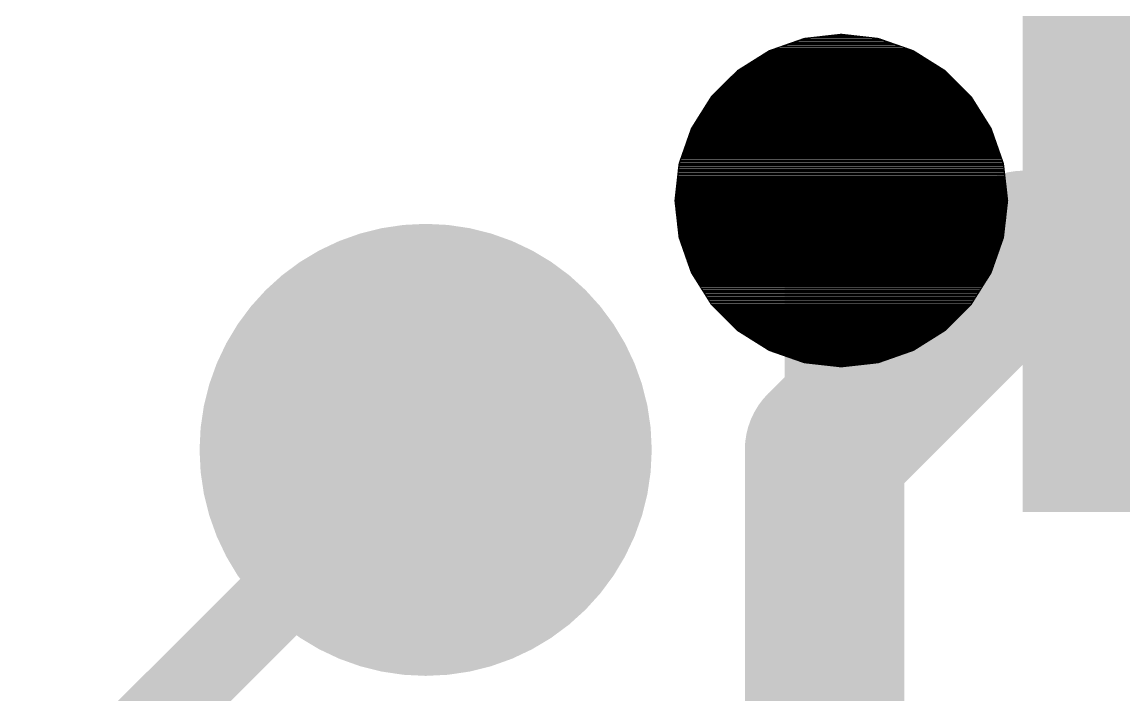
# Model space of a CAD drawing. Extents: x -41 to 66, y -18 to 51.
# Drawn here: x 19.549 to 21.654, y 28.742 to 30.027 of the extents above; entities that cross this region are included whole.
import ezdxf

# ---------------------------------------------------------------- set-up
doc = ezdxf.new("R2010")
doc.units = 0
for name, color, linetype in [('1', 12, 'CONTINUOUS'), ('16', 132, 'CONTINUOUS'), ('17', 110, 'CONTINUOUS'), ('21', 41, 'CONTINUOUS'), ('22', 40, 'CONTINUOUS')]:
    doc.layers.add(name, color=color, linetype=linetype)

# ---------------------------------------------------------------- blocks, each defined once
blk = doc.blocks.new('ROUNDP')
at = {"const_width": 0.5}
blk.add_lwpolyline([(0, -0.25, 1), (0, 0.25, 1), (0, -0.25)], format="xyb", dxfattribs=at)
blk = doc.blocks.new('RECT')
blk.add_solid([(-0.5, -0.5), (0.5, -0.5), (-0.5, 0.5), (0.5, 0.5)])

msp = doc.modelspace()

# ---------------------------------------------------------------- linework, layer by layer
at = {"layer": '1', "const_width": 0.3048}
for points in [[(21.082, 29.21), (21.463, 29.591)], [(21.463, 29.591), (22.01, 29.591)], [(21.082, 27.94), (21.082, 29.21)]]:
    msp.add_lwpolyline(points, dxfattribs=at)
at = {"layer": '1', "const_width": 0.1524}
for points in [[(21.463, 29.6672, 1), (21.463, 29.5148)], [(21.5169, 29.5371, 1), (21.4091, 29.6449)], [(21.1582, 29.21, 1), (21.0058, 29.21)], [(21.0281, 29.2639, 1), (21.1359, 29.1561)]]:
    msp.add_lwpolyline(points, format="xyb", dxfattribs=at)
at = {"layer": '16', "const_width": 0.1524}
msp.add_lwpolyline([(19.05, 27.94), (20.32, 29.21)], dxfattribs=at)
at = {"layer": '16', "const_width": 0.0762}
msp.add_lwpolyline([(20.3469, 29.1831, 1), (20.2931, 29.2369)], format="xyb", dxfattribs=at)
at = {"layer": '21', "const_width": 0.0025}
for points in [[(21.0431, 29.9958), (20.976, 29.9723)], [(21.018, 29.987), (21.2095, 29.987)], [(21.0252, 29.9895), (21.2023, 29.9895)], [(21.0325, 29.9921), (21.195, 29.9921)], [(21.0398, 29.9946), (21.1878, 29.9946)], [(21.1137, 30.0038), (21.0431, 29.9958)], [(21.0553, 29.9972), (21.1723, 29.9972)], [(21.0778, 29.9997), (21.1497, 29.9997)], [(21.1004, 30.0022), (21.1272, 30.0022)], [(21.1844, 29.9958), (21.1137, 30.0038)], [(21.2515, 29.9723), (21.1844, 29.9958)], [(20.976, 29.9723), (20.9158, 29.9345)], [(20.967, 29.9667), (21.2605, 29.9667)], [(20.9711, 29.9692), (21.2564, 29.9692)], [(20.9751, 29.9718), (21.2524, 29.9718)], [(20.9817, 29.9743), (21.2458, 29.9743)], [(20.9889, 29.9768), (21.2386, 29.9768)], [(20.9962, 29.9794), (21.2313, 29.9794)], [(21.0035, 29.9819), (21.2241, 29.9819)], [(21.0107, 29.9845), (21.2168, 29.9845)], [(21.3117, 29.9345), (21.2515, 29.9723)], [(20.9347, 29.9463), (21.2928, 29.9463)], [(20.9387, 29.9489), (21.2888, 29.9489)], [(20.9428, 29.9514), (21.2847, 29.9514)], [(20.9468, 29.954), (21.2807, 29.954)], [(20.9509, 29.9565), (21.2767, 29.9565)], [(20.9549, 29.9591), (21.2726, 29.9591)], [(20.9589, 29.9616), (21.2686, 29.9616)], [(20.963, 29.9641), (21.2645, 29.9641)], [(20.9158, 29.9345), (20.8655, 29.8842)], [(20.9073, 29.926), (21.3202, 29.926)], [(20.9099, 29.9286), (21.3176, 29.9286)], [(20.9124, 29.9311), (21.3151, 29.9311)], [(20.915, 29.9336), (21.3125, 29.9336)], [(20.9185, 29.9362), (21.309, 29.9362)], [(20.9225, 29.9387), (21.305, 29.9387)], [(20.9266, 29.9413), (21.3009, 29.9413)], [(20.9306, 29.9438), (21.2969, 29.9438)], [(21.362, 29.8842), (21.3117, 29.9345)], [(20.8845, 29.9032), (21.343, 29.9032)], [(20.887, 29.9057), (21.3405, 29.9057)], [(20.8895, 29.9082), (21.338, 29.9082)], [(20.8921, 29.9108), (21.3354, 29.9108)], [(20.8946, 29.9133), (21.3329, 29.9133)], [(20.8972, 29.9159), (21.3303, 29.9159)], [(20.8997, 29.9184), (21.3278, 29.9184)], [(20.9023, 29.9209), (21.3253, 29.9209)], [(20.9048, 29.9235), (21.3227, 29.9235)], [(20.8655, 29.8842), (20.8277, 29.824)], [(20.8647, 29.8828), (21.3629, 29.8828)], [(20.8667, 29.8854), (21.3608, 29.8854)], [(20.8692, 29.8879), (21.3583, 29.8879)], [(20.8718, 29.8905), (21.3557, 29.8905)], [(20.8743, 29.893), (21.3532, 29.893)], [(20.8768, 29.8955), (21.3507, 29.8955)], [(20.8794, 29.8981), (21.3481, 29.8981)], [(20.8819, 29.9006), (21.3456, 29.9006)], [(21.3998, 29.824), (21.362, 29.8842)], [(20.8519, 29.8625), (21.3756, 29.8625)], [(20.8535, 29.865), (21.374, 29.865)], [(20.8551, 29.8676), (21.3724, 29.8676)], [(20.8567, 29.8701), (21.3708, 29.8701)], [(20.8583, 29.8727), (21.3692, 29.8727)], [(20.8599, 29.8752), (21.3676, 29.8752)], [(20.8615, 29.8778), (21.366, 29.8778)], [(20.8631, 29.8803), (21.3644, 29.8803)], [(20.8375, 29.8396), (21.39, 29.8396)], [(20.8391, 29.8422), (21.3884, 29.8422)], [(20.8407, 29.8447), (21.3868, 29.8447)], [(20.8423, 29.8473), (21.3852, 29.8473)], [(20.8439, 29.8498), (21.3836, 29.8498)], [(20.8455, 29.8523), (21.382, 29.8523)], [(20.8471, 29.8549), (21.3804, 29.8549)], [(20.8487, 29.8574), (21.3788, 29.8574)], [(20.8503, 29.86), (21.3772, 29.86)], [(20.8277, 29.824), (20.8042, 29.7569)], [(20.8261, 29.8193), (21.4015, 29.8193)], [(20.8269, 29.8219), (21.4006, 29.8219)], [(20.8279, 29.8244), (21.3996, 29.8244)], [(20.8295, 29.8269), (21.398, 29.8269)], [(20.8311, 29.8295), (21.3964, 29.8295)], [(20.8327, 29.832), (21.3948, 29.832)], [(20.8343, 29.8346), (21.3932, 29.8346)], [(20.8359, 29.8371), (21.3916, 29.8371)], [(21.4233, 29.7569), (21.3998, 29.824)], [(20.8189, 29.799), (21.4086, 29.799)], [(20.8198, 29.8015), (21.4077, 29.8015)], [(20.8207, 29.8041), (21.4068, 29.8041)], [(20.8216, 29.8066), (21.4059, 29.8066)], [(20.8225, 29.8092), (21.405, 29.8092)], [(20.8234, 29.8117), (21.4041, 29.8117)], [(20.8243, 29.8142), (21.4032, 29.8142)], [(20.8252, 29.8168), (21.4023, 29.8168)], [(20.8118, 29.7787), (21.4157, 29.7787)], [(20.8127, 29.7812), (21.4148, 29.7812)], [(20.8136, 29.7837), (21.4139, 29.7837)], [(20.8145, 29.7863), (21.413, 29.7863)], [(20.8154, 29.7888), (21.4121, 29.7888)], [(20.8163, 29.7914), (21.4112, 29.7914)], [(20.8172, 29.7939), (21.4103, 29.7939)], [(20.818, 29.7965), (21.4095, 29.7965)], [(20.8042, 29.7569), (20.7963, 29.6863)], [(20.8041, 29.7558), (21.4234, 29.7558)], [(20.8047, 29.7583), (21.4228, 29.7583)], [(20.8056, 29.7609), (21.4219, 29.7609)], [(20.8065, 29.7634), (21.421, 29.7634)], [(20.8074, 29.766), (21.4201, 29.766)], [(20.8083, 29.7685), (21.4192, 29.7685)], [(20.8092, 29.771), (21.4183, 29.771)], [(20.8101, 29.7736), (21.4175, 29.7736)], [(20.8109, 29.7761), (21.4166, 29.7761)], [(21.4313, 29.6863), (21.4233, 29.7569)], [(20.8018, 29.7355), (21.4257, 29.7355)], [(20.8021, 29.738), (21.4254, 29.738)], [(20.8024, 29.7406), (21.4251, 29.7406)], [(20.8027, 29.7431), (21.4248, 29.7431)], [(20.8029, 29.7456), (21.4246, 29.7456)], [(20.8032, 29.7482), (21.4243, 29.7482)], [(20.8035, 29.7507), (21.424, 29.7507)], [(20.8038, 29.7533), (21.4237, 29.7533)], [(20.7995, 29.7152), (21.428, 29.7152)], [(20.7998, 29.7177), (21.4277, 29.7177)], [(20.8001, 29.7202), (21.4274, 29.7202)], [(20.8004, 29.7228), (21.4271, 29.7228)], [(20.8007, 29.7253), (21.4269, 29.7253)], [(20.8009, 29.7279), (21.4266, 29.7279)], [(20.8012, 29.7304), (21.4263, 29.7304)], [(20.8015, 29.7329), (21.426, 29.7329)], [(20.7969, 29.6923), (21.4306, 29.6923)], [(20.7972, 29.6948), (21.4303, 29.6948)], [(20.7975, 29.6974), (21.43, 29.6974)], [(20.7978, 29.6999), (21.4297, 29.6999)], [(20.7981, 29.7024), (21.4294, 29.7024)], [(20.7984, 29.705), (21.4291, 29.705)], [(20.7987, 29.7075), (21.4289, 29.7075)], [(20.7989, 29.7101), (21.4286, 29.7101)], [(20.7992, 29.7126), (21.4283, 29.7126)], [(20.7963, 29.6863), (20.8042, 29.6156)], [(20.7964, 29.6872), (21.4311, 29.6872)], [(20.7964, 29.6847), (21.4311, 29.6847)], [(20.7966, 29.6897), (21.4309, 29.6897)], [(20.7967, 29.6821), (21.4308, 29.6821)], [(20.797, 29.6796), (21.4305, 29.6796)], [(20.7973, 29.677), (21.4302, 29.677)], [(20.7976, 29.6745), (21.4299, 29.6745)], [(20.7979, 29.672), (21.4296, 29.672)], [(21.4233, 29.6156), (21.4313, 29.6863)], [(20.7981, 29.6694), (21.4294, 29.6694)], [(20.7984, 29.6669), (21.4291, 29.6669)], [(20.7987, 29.6643), (21.4288, 29.6643)], [(20.799, 29.6618), (21.4285, 29.6618)], [(20.7993, 29.6593), (21.4282, 29.6593)], [(20.7996, 29.6567), (21.4279, 29.6567)], [(20.7999, 29.6542), (21.4276, 29.6542)], [(20.8001, 29.6516), (21.4274, 29.6516)], [(20.8004, 29.6491), (21.4271, 29.6491)], [(20.8007, 29.6466), (21.4268, 29.6466)], [(20.801, 29.644), (21.4265, 29.644)], [(20.8013, 29.6415), (21.4262, 29.6415)], [(20.8016, 29.6389), (21.4259, 29.6389)], [(20.8019, 29.6364), (21.4256, 29.6364)], [(20.8022, 29.6339), (21.4253, 29.6339)], [(20.8024, 29.6313), (21.4251, 29.6313)], [(20.8027, 29.6288), (21.4248, 29.6288)], [(20.803, 29.6262), (21.4245, 29.6262)], [(20.8033, 29.6237), (21.4242, 29.6237)], [(20.8036, 29.6211), (21.4239, 29.6211)], [(20.8039, 29.6186), (21.4236, 29.6186)], [(20.8042, 29.6161), (21.4233, 29.6161)], [(20.8042, 29.6156), (20.8277, 29.5485)], [(20.8049, 29.6135), (21.4226, 29.6135)], [(20.8058, 29.611), (21.4217, 29.611)], [(20.8067, 29.6084), (21.4208, 29.6084)], [(21.3998, 29.5485), (21.4233, 29.6156)], [(20.8076, 29.6059), (21.4199, 29.6059)], [(20.8085, 29.6034), (21.419, 29.6034)], [(20.8094, 29.6008), (21.4181, 29.6008)], [(20.8103, 29.5983), (21.4172, 29.5983)], [(20.8112, 29.5957), (21.4163, 29.5957)], [(20.812, 29.5932), (21.4154, 29.5932)], [(20.8129, 29.5907), (21.4146, 29.5907)], [(20.8138, 29.5881), (21.4137, 29.5881)], [(20.8147, 29.5856), (21.4128, 29.5856)], [(20.8156, 29.583), (21.4119, 29.583)], [(20.8165, 29.5805), (21.411, 29.5805)], [(20.8174, 29.578), (21.4101, 29.578)], [(20.8183, 29.5754), (21.4092, 29.5754)], [(20.8192, 29.5729), (21.4083, 29.5729)], [(20.82, 29.5703), (21.4075, 29.5703)], [(20.8209, 29.5678), (21.4066, 29.5678)], [(20.8218, 29.5653), (21.4057, 29.5653)], [(20.8227, 29.5627), (21.4048, 29.5627)], [(20.8236, 29.5602), (21.4039, 29.5602)], [(20.8245, 29.5576), (21.403, 29.5576)], [(20.8254, 29.5551), (21.4021, 29.5551)], [(20.8263, 29.5526), (21.4012, 29.5526)], [(20.8272, 29.55), (21.4003, 29.55)], [(20.8277, 29.5485), (20.8655, 29.4883)], [(20.8283, 29.5475), (21.3992, 29.5475)], [(20.8299, 29.5449), (21.3976, 29.5449)], [(21.362, 29.4883), (21.3998, 29.5485)], [(20.8315, 29.5424), (21.396, 29.5424)], [(20.8331, 29.5398), (21.3944, 29.5398)], [(20.8347, 29.5373), (21.3928, 29.5373)], [(20.8363, 29.5348), (21.3912, 29.5348)], [(20.8379, 29.5322), (21.3896, 29.5322)], [(20.8395, 29.5297), (21.388, 29.5297)], [(20.8411, 29.5271), (21.3864, 29.5271)], [(20.8427, 29.5246), (21.3848, 29.5246)], [(20.8443, 29.5221), (21.3832, 29.5221)], [(20.8459, 29.5195), (21.3816, 29.5195)], [(20.8475, 29.517), (21.38, 29.517)], [(20.8491, 29.5144), (21.3784, 29.5144)], [(20.8507, 29.5119), (21.3768, 29.5119)], [(20.8523, 29.5094), (21.3752, 29.5094)], [(20.8539, 29.5068), (21.3736, 29.5068)], [(20.8555, 29.5043), (21.372, 29.5043)], [(20.8571, 29.5017), (21.3704, 29.5017)], [(20.8587, 29.4992), (21.3688, 29.4992)], [(20.8603, 29.4967), (21.3672, 29.4967)], [(20.8619, 29.4941), (21.3656, 29.4941)], [(20.8635, 29.4916), (21.364, 29.4916)], [(20.8651, 29.489), (21.3624, 29.489)], [(20.8655, 29.4883), (20.9158, 29.438)], [(20.8673, 29.4865), (21.3602, 29.4865)], [(20.8699, 29.484), (21.3576, 29.484)], [(21.3117, 29.438), (21.362, 29.4883)], [(20.8724, 29.4814), (21.3551, 29.4814)], [(20.8749, 29.4789), (21.3526, 29.4789)], [(20.8775, 29.4763), (21.35, 29.4763)], [(20.88, 29.4738), (21.3475, 29.4738)], [(20.8826, 29.4713), (21.3449, 29.4713)], [(20.8851, 29.4687), (21.3424, 29.4687)], [(20.8876, 29.4662), (21.3399, 29.4662)], [(20.8902, 29.4636), (21.3373, 29.4636)], [(20.8927, 29.4611), (21.3348, 29.4611)], [(20.8953, 29.4585), (21.3322, 29.4585)], [(20.8978, 29.456), (21.3297, 29.456)], [(20.9003, 29.4535), (21.3272, 29.4535)], [(20.9029, 29.4509), (21.3246, 29.4509)], [(20.9054, 29.4484), (21.3221, 29.4484)], [(20.908, 29.4458), (21.3195, 29.4458)], [(20.9105, 29.4433), (21.317, 29.4433)], [(20.913, 29.4408), (21.3145, 29.4408)], [(20.9156, 29.4382), (21.3119, 29.4382)], [(20.9158, 29.438), (20.976, 29.4002)], [(20.9195, 29.4357), (21.308, 29.4357)], [(20.9236, 29.4331), (21.3039, 29.4331)], [(20.9276, 29.4306), (21.2999, 29.4306)], [(20.9316, 29.4281), (21.2959, 29.4281)], [(20.9357, 29.4255), (21.2918, 29.4255)], [(20.9397, 29.423), (21.2878, 29.423)], [(20.9438, 29.4204), (21.2837, 29.4204)], [(21.2515, 29.4002), (21.3117, 29.438)], [(20.9478, 29.4179), (21.2797, 29.4179)], [(20.9519, 29.4154), (21.2756, 29.4154)], [(20.9559, 29.4128), (21.2716, 29.4128)], [(20.9599, 29.4103), (21.2676, 29.4103)], [(20.964, 29.4077), (21.2635, 29.4077)], [(20.968, 29.4052), (21.2595, 29.4052)], [(20.9721, 29.4027), (21.2554, 29.4027)], [(20.976, 29.4002), (21.0431, 29.3767)], [(20.9762, 29.4001), (21.2513, 29.4001)], [(20.9835, 29.3976), (21.244, 29.3976)], [(21.1844, 29.3767), (21.2515, 29.4002)], [(20.9907, 29.395), (21.2368, 29.395)], [(20.998, 29.3925), (21.2295, 29.3925)], [(21.0053, 29.39), (21.2222, 29.39)], [(21.0125, 29.3874), (21.215, 29.3874)], [(21.0198, 29.3849), (21.2077, 29.3849)], [(21.027, 29.3823), (21.2005, 29.3823)], [(21.0343, 29.3798), (21.1932, 29.3798)], [(21.0416, 29.3772), (21.1859, 29.3772)], [(21.0431, 29.3767), (21.1137, 29.3688)], [(21.1137, 29.3688), (21.1844, 29.3767)], [(21.0609, 29.3747), (21.1666, 29.3747)], [(21.0834, 29.3722), (21.1441, 29.3722)], [(21.106, 29.3696), (21.1215, 29.3696)]]:
    msp.add_lwpolyline(points, dxfattribs=at)
at = {"layer": '21', "const_width": 0.0013}
for points in [[(21.018, 29.9876, 1), (21.018, 29.9864)], [(21.0252, 29.9902, 1), (21.0252, 29.9889)], [(21.0325, 29.9927, 1), (21.0325, 29.9914)], [(21.0398, 29.9953, 1), (21.0398, 29.994)], [(21.043, 29.9964, 1), (21.0432, 29.9952)], [(21.0433, 29.9952, 1), (21.0429, 29.9964)], [(21.0553, 29.9978, 1), (21.0553, 29.9965)], [(21.0778, 30.0003, 1), (21.0778, 29.9991)], [(21.1004, 30.0029, 1), (21.1004, 30.0016)], [(21.1138, 30.0044, 1), (21.1137, 30.0031)], [(21.1138, 30.0031, 1), (21.1137, 30.0044)], [(21.1272, 30.0016, 1), (21.1272, 30.0029)], [(21.1497, 29.9991, 1), (21.1497, 30.0003)], [(21.1723, 29.9965, 1), (21.1723, 29.9978)], [(21.1846, 29.9964, 1), (21.1842, 29.9952)], [(21.1843, 29.9952, 1), (21.1845, 29.9964)], [(21.1878, 29.994, 1), (21.1878, 29.9953)], [(21.195, 29.9914, 1), (21.195, 29.9927)], [(21.2023, 29.9889, 1), (21.2023, 29.9902)], [(21.2095, 29.9864, 1), (21.2095, 29.9876)], [(20.967, 29.9673, 1), (20.967, 29.966)], [(20.9711, 29.9698, 1), (20.9711, 29.9686)], [(20.9751, 29.9724, 1), (20.9751, 29.9711)], [(20.9758, 29.9729, 1), (20.9762, 29.9717)], [(20.9763, 29.9718, 1), (20.9757, 29.9728)], [(20.9817, 29.9749, 1), (20.9817, 29.9737)], [(20.9889, 29.9775, 1), (20.9889, 29.9762)], [(20.9962, 29.98, 1), (20.9962, 29.9787)], [(21.0035, 29.9826, 1), (21.0035, 29.9813)], [(21.0107, 29.9851, 1), (21.0107, 29.9838)], [(21.2168, 29.9838, 1), (21.2168, 29.9851)], [(21.2241, 29.9813, 1), (21.2241, 29.9826)], [(21.2313, 29.9787, 1), (21.2313, 29.98)], [(21.2386, 29.9762, 1), (21.2386, 29.9775)], [(21.2458, 29.9737, 1), (21.2458, 29.9749)], [(21.2518, 29.9728, 1), (21.2512, 29.9718)], [(21.2513, 29.9717, 1), (21.2517, 29.9729)], [(21.2524, 29.9711, 1), (21.2524, 29.9724)], [(21.2564, 29.9686, 1), (21.2564, 29.9698)], [(21.2605, 29.966, 1), (21.2605, 29.9673)], [(20.9347, 29.947, 1), (20.9347, 29.9457)], [(20.9387, 29.9495, 1), (20.9387, 29.9483)], [(20.9428, 29.9521, 1), (20.9428, 29.9508)], [(20.9468, 29.9546, 1), (20.9468, 29.9533)], [(20.9509, 29.9571, 1), (20.9509, 29.9559)], [(20.9549, 29.9597, 1), (20.9549, 29.9584)], [(20.9589, 29.9622, 1), (20.9589, 29.961)], [(20.963, 29.9648, 1), (20.963, 29.9635)], [(21.2645, 29.9635, 1), (21.2645, 29.9648)], [(21.2686, 29.961, 1), (21.2686, 29.9622)], [(21.2726, 29.9584, 1), (21.2726, 29.9597)], [(21.2767, 29.9559, 1), (21.2767, 29.9571)], [(21.2807, 29.9533, 1), (21.2807, 29.9546)], [(21.2847, 29.9508, 1), (21.2847, 29.9521)], [(21.2888, 29.9483, 1), (21.2888, 29.9495)], [(21.2928, 29.9457, 1), (21.2928, 29.947)], [(20.9073, 29.9267, 1), (20.9073, 29.9254)], [(20.9099, 29.9292, 1), (20.9099, 29.9279)], [(20.9124, 29.9317, 1), (20.9124, 29.9305)], [(20.915, 29.9343, 1), (20.915, 29.933)], [(20.9155, 29.935, 1), (20.9161, 29.9339)], [(20.9162, 29.934, 1), (20.9153, 29.9349)], [(20.9185, 29.9368, 1), (20.9185, 29.9355)], [(20.9225, 29.9394, 1), (20.9225, 29.9381)], [(20.9266, 29.9419, 1), (20.9266, 29.9406)], [(20.9306, 29.9444, 1), (20.9306, 29.9432)], [(21.2969, 29.9432, 1), (21.2969, 29.9444)], [(21.3009, 29.9406, 1), (21.3009, 29.9419)], [(21.305, 29.9381, 1), (21.305, 29.9394)], [(21.309, 29.9355, 1), (21.309, 29.9368)], [(21.3122, 29.9349, 1), (21.3113, 29.934)], [(21.3114, 29.9339, 1), (21.312, 29.935)], [(21.3125, 29.933, 1), (21.3125, 29.9343)], [(21.3151, 29.9305, 1), (21.3151, 29.9317)], [(21.3176, 29.9279, 1), (21.3176, 29.9292)], [(21.3202, 29.9254, 1), (21.3202, 29.9267)], [(20.8845, 29.9038, 1), (20.8845, 29.9025)], [(20.887, 29.9063, 1), (20.887, 29.9051)], [(20.8895, 29.9089, 1), (20.8895, 29.9076)], [(20.8921, 29.9114, 1), (20.8921, 29.9101)], [(20.8946, 29.914, 1), (20.8946, 29.9127)], [(20.8972, 29.9165, 1), (20.8972, 29.9152)], [(20.8997, 29.919, 1), (20.8997, 29.9178)], [(20.9023, 29.9216, 1), (20.9023, 29.9203)], [(20.9048, 29.9241, 1), (20.9048, 29.9228)], [(21.3227, 29.9228, 1), (21.3227, 29.9241)], [(21.3253, 29.9203, 1), (21.3253, 29.9216)], [(21.3278, 29.9178, 1), (21.3278, 29.919)], [(21.3303, 29.9152, 1), (21.3303, 29.9165)], [(21.3329, 29.9127, 1), (21.3329, 29.914)], [(21.3354, 29.9101, 1), (21.3354, 29.9114)], [(21.338, 29.9076, 1), (21.338, 29.9089)], [(21.3405, 29.9051, 1), (21.3405, 29.9063)], [(21.343, 29.9025, 1), (21.343, 29.9038)], [(20.8647, 29.8835, 1), (20.8647, 29.8822)], [(20.8661, 29.8839, 1), (20.865, 29.8845)], [(20.8651, 29.8847, 1), (20.866, 29.8838)], [(20.8667, 29.886, 1), (20.8667, 29.8847)], [(20.8692, 29.8885, 1), (20.8692, 29.8873)], [(20.8718, 29.8911, 1), (20.8718, 29.8898)], [(20.8743, 29.8936, 1), (20.8743, 29.8924)], [(20.8768, 29.8962, 1), (20.8768, 29.8949)], [(20.8794, 29.8987, 1), (20.8794, 29.8974)], [(20.8819, 29.9013, 1), (20.8819, 29.9)], [(21.3456, 29.9, 1), (21.3456, 29.9013)], [(21.3481, 29.8974, 1), (21.3481, 29.8987)], [(21.3507, 29.8949, 1), (21.3507, 29.8962)], [(21.3532, 29.8924, 1), (21.3532, 29.8936)], [(21.3557, 29.8898, 1), (21.3557, 29.8911)], [(21.3583, 29.8873, 1), (21.3583, 29.8885)], [(21.3608, 29.8847, 1), (21.3608, 29.886)], [(21.3625, 29.8845, 1), (21.3614, 29.8839)], [(21.3615, 29.8838, 1), (21.3624, 29.8847)], [(21.3629, 29.8822, 1), (21.3629, 29.8835)], [(20.8519, 29.8631, 1), (20.8519, 29.8619)], [(20.8535, 29.8657, 1), (20.8535, 29.8644)], [(20.8551, 29.8682, 1), (20.8551, 29.867)], [(20.8567, 29.8708, 1), (20.8567, 29.8695)], [(20.8583, 29.8733, 1), (20.8583, 29.872)], [(20.8599, 29.8758, 1), (20.8599, 29.8746)], [(20.8615, 29.8784, 1), (20.8615, 29.8771)], [(20.8631, 29.8809, 1), (20.8631, 29.8797)], [(21.3644, 29.8797, 1), (21.3644, 29.8809)], [(21.366, 29.8771, 1), (21.366, 29.8784)], [(21.3676, 29.8746, 1), (21.3676, 29.8758)], [(21.3692, 29.872, 1), (21.3692, 29.8733)], [(21.3708, 29.8695, 1), (21.3708, 29.8708)], [(21.3724, 29.867, 1), (21.3724, 29.8682)], [(21.374, 29.8644, 1), (21.374, 29.8657)], [(21.3756, 29.8619, 1), (21.3756, 29.8631)], [(20.8375, 29.8403, 1), (20.8375, 29.839)], [(20.8391, 29.8428, 1), (20.8391, 29.8415)], [(20.8407, 29.8454, 1), (20.8407, 29.8441)], [(20.8423, 29.8479, 1), (20.8423, 29.8466)], [(20.8439, 29.8504, 1), (20.8439, 29.8492)], [(20.8455, 29.853, 1), (20.8455, 29.8517)], [(20.8471, 29.8555, 1), (20.8471, 29.8542)], [(20.8487, 29.8581, 1), (20.8487, 29.8568)], [(20.8503, 29.8606, 1), (20.8503, 29.8593)], [(21.3772, 29.8593, 1), (21.3772, 29.8606)], [(21.3788, 29.8568, 1), (21.3788, 29.8581)], [(21.3804, 29.8542, 1), (21.3804, 29.8555)], [(21.382, 29.8517, 1), (21.382, 29.853)], [(21.3836, 29.8492, 1), (21.3836, 29.8504)], [(21.3852, 29.8466, 1), (21.3852, 29.8479)], [(21.3868, 29.8441, 1), (21.3868, 29.8454)], [(21.3884, 29.8415, 1), (21.3884, 29.8428)], [(21.39, 29.839, 1), (21.39, 29.8403)], [(20.8261, 29.82, 1), (20.8261, 29.8187)], [(20.8269, 29.8225, 1), (20.8269, 29.8212)], [(20.8283, 29.8238, 1), (20.8271, 29.8242)], [(20.8272, 29.8243, 1), (20.8282, 29.8237)], [(20.8279, 29.825, 1), (20.8279, 29.8238)], [(20.8295, 29.8276, 1), (20.8295, 29.8263)], [(20.8311, 29.8301, 1), (20.8311, 29.8288)], [(20.8327, 29.8327, 1), (20.8327, 29.8314)], [(20.8343, 29.8352, 1), (20.8343, 29.8339)], [(20.8359, 29.8377, 1), (20.8359, 29.8365)], [(21.3916, 29.8365, 1), (21.3916, 29.8377)], [(21.3932, 29.8339, 1), (21.3932, 29.8352)], [(21.3948, 29.8314, 1), (21.3948, 29.8327)], [(21.3964, 29.8288, 1), (21.3964, 29.8301)], [(21.398, 29.8263, 1), (21.398, 29.8276)], [(21.4004, 29.8242, 1), (21.3992, 29.8238)], [(21.3993, 29.8237, 1), (21.4003, 29.8243)], [(21.3996, 29.8238, 1), (21.3996, 29.825)], [(21.4006, 29.8212, 1), (21.4006, 29.8225)], [(21.4015, 29.8187, 1), (21.4015, 29.82)], [(20.8189, 29.7996, 1), (20.8189, 29.7984)], [(20.8198, 29.8022, 1), (20.8198, 29.8009)], [(20.8207, 29.8047, 1), (20.8207, 29.8034)], [(20.8216, 29.8072, 1), (20.8216, 29.806)], [(20.8225, 29.8098, 1), (20.8225, 29.8085)], [(20.8234, 29.8123, 1), (20.8234, 29.8111)], [(20.8243, 29.8149, 1), (20.8243, 29.8136)], [(20.8252, 29.8174, 1), (20.8252, 29.8161)], [(21.4023, 29.8161, 1), (21.4023, 29.8174)], [(21.4032, 29.8136, 1), (21.4032, 29.8149)], [(21.4041, 29.8111, 1), (21.4041, 29.8123)], [(21.405, 29.8085, 1), (21.405, 29.8098)], [(21.4059, 29.806, 1), (21.4059, 29.8072)], [(21.4068, 29.8034, 1), (21.4068, 29.8047)], [(21.4077, 29.8009, 1), (21.4077, 29.8022)], [(21.4086, 29.7984, 1), (21.4086, 29.7996)], [(20.8118, 29.7793, 1), (20.8118, 29.778)], [(20.8127, 29.7818, 1), (20.8127, 29.7806)], [(20.8136, 29.7844, 1), (20.8136, 29.7831)], [(20.8145, 29.7869, 1), (20.8145, 29.7857)], [(20.8154, 29.7895, 1), (20.8154, 29.7882)], [(20.8163, 29.792, 1), (20.8163, 29.7907)], [(20.8172, 29.7945, 1), (20.8172, 29.7933)], [(20.818, 29.7971, 1), (20.818, 29.7958)], [(21.4095, 29.7958, 1), (21.4095, 29.7971)], [(21.4103, 29.7933, 1), (21.4103, 29.7945)], [(21.4112, 29.7907, 1), (21.4112, 29.792)], [(21.4121, 29.7882, 1), (21.4121, 29.7895)], [(21.413, 29.7857, 1), (21.413, 29.7869)], [(21.4139, 29.7831, 1), (21.4139, 29.7844)], [(21.4148, 29.7806, 1), (21.4148, 29.7818)], [(21.4157, 29.778, 1), (21.4157, 29.7793)], [(20.8041, 29.7564, 1), (20.8041, 29.7552)], [(20.8048, 29.7568, 1), (20.8036, 29.757)], [(20.8036, 29.7571, 1), (20.8048, 29.7567)], [(20.8047, 29.759, 1), (20.8047, 29.7577)], [(20.8056, 29.7615, 1), (20.8056, 29.7602)], [(20.8065, 29.7641, 1), (20.8065, 29.7628)], [(20.8074, 29.7666, 1), (20.8074, 29.7653)], [(20.8083, 29.7691, 1), (20.8083, 29.7679)], [(20.8092, 29.7717, 1), (20.8092, 29.7704)], [(20.8101, 29.7742, 1), (20.8101, 29.7729)], [(20.8109, 29.7768, 1), (20.8109, 29.7755)], [(21.4166, 29.7755, 1), (21.4166, 29.7768)], [(21.4175, 29.7729, 1), (21.4175, 29.7742)], [(21.4183, 29.7704, 1), (21.4183, 29.7717)], [(21.4192, 29.7679, 1), (21.4192, 29.7691)], [(21.4201, 29.7653, 1), (21.4201, 29.7666)], [(21.421, 29.7628, 1), (21.421, 29.7641)], [(21.4219, 29.7602, 1), (21.4219, 29.7615)], [(21.4239, 29.757, 1), (21.4227, 29.7568)], [(21.4227, 29.7567, 1), (21.4239, 29.7571)], [(21.4228, 29.7577, 1), (21.4228, 29.759)], [(21.4234, 29.7552, 1), (21.4234, 29.7564)], [(20.8018, 29.7361, 1), (20.8018, 29.7348)], [(20.8021, 29.7387, 1), (20.8021, 29.7374)], [(20.8024, 29.7412, 1), (20.8024, 29.7399)], [(20.8027, 29.7437, 1), (20.8027, 29.7425)], [(20.8029, 29.7463, 1), (20.8029, 29.745)], [(20.8032, 29.7488, 1), (20.8032, 29.7475)], [(20.8035, 29.7514, 1), (20.8035, 29.7501)], [(20.8038, 29.7539, 1), (20.8038, 29.7526)], [(21.4237, 29.7526, 1), (21.4237, 29.7539)], [(21.424, 29.7501, 1), (21.424, 29.7514)], [(21.4243, 29.7475, 1), (21.4243, 29.7488)], [(21.4246, 29.745, 1), (21.4246, 29.7463)], [(21.4248, 29.7425, 1), (21.4248, 29.7437)], [(21.4251, 29.7399, 1), (21.4251, 29.7412)], [(21.4254, 29.7374, 1), (21.4254, 29.7387)], [(21.4257, 29.7348, 1), (21.4257, 29.7361)], [(20.7995, 29.7158, 1), (20.7995, 29.7145)], [(20.7998, 29.7183, 1), (20.7998, 29.7171)], [(20.8001, 29.7209, 1), (20.8001, 29.7196)], [(20.8004, 29.7234, 1), (20.8004, 29.7221)], [(20.8007, 29.7259, 1), (20.8007, 29.7247)], [(20.8009, 29.7285, 1), (20.8009, 29.7272)], [(20.8012, 29.731, 1), (20.8012, 29.7298)], [(20.8015, 29.7336, 1), (20.8015, 29.7323)], [(21.426, 29.7323, 1), (21.426, 29.7336)], [(21.4263, 29.7298, 1), (21.4263, 29.731)], [(21.4266, 29.7272, 1), (21.4266, 29.7285)], [(21.4269, 29.7247, 1), (21.4269, 29.7259)], [(21.4271, 29.7221, 1), (21.4271, 29.7234)], [(21.4274, 29.7196, 1), (21.4274, 29.7209)], [(21.4277, 29.7171, 1), (21.4277, 29.7183)], [(21.428, 29.7145, 1), (21.428, 29.7158)], [(20.7969, 29.6929, 1), (20.7969, 29.6916)], [(20.7972, 29.6955, 1), (20.7972, 29.6942)], [(20.7975, 29.698, 1), (20.7975, 29.6967)], [(20.7978, 29.7005, 1), (20.7978, 29.6993)], [(20.7981, 29.7031, 1), (20.7981, 29.7018)], [(20.7984, 29.7056, 1), (20.7984, 29.7044)], [(20.7987, 29.7082, 1), (20.7987, 29.7069)], [(20.7989, 29.7107, 1), (20.7989, 29.7094)], [(20.7992, 29.7132, 1), (20.7992, 29.712)], [(21.4283, 29.712, 1), (21.4283, 29.7132)], [(21.4286, 29.7094, 1), (21.4286, 29.7107)], [(21.4289, 29.7069, 1), (21.4289, 29.7082)], [(21.4291, 29.7044, 1), (21.4291, 29.7056)], [(21.4294, 29.7018, 1), (21.4294, 29.7031)], [(21.4297, 29.6993, 1), (21.4297, 29.7005)], [(21.43, 29.6967, 1), (21.43, 29.698)], [(21.4303, 29.6942, 1), (21.4303, 29.6955)], [(21.4306, 29.6916, 1), (21.4306, 29.6929)], [(20.7969, 29.6863, 1), (20.7956, 29.6862)], [(20.7956, 29.6863, 1), (20.7969, 29.6862)], [(20.7964, 29.6878, 1), (20.7964, 29.6866)], [(20.7964, 29.6853, 1), (20.7964, 29.684)], [(20.7966, 29.6904, 1), (20.7966, 29.6891)], [(20.7967, 29.6828, 1), (20.7967, 29.6815)], [(20.797, 29.6802, 1), (20.797, 29.6789)], [(20.7973, 29.6777, 1), (20.7973, 29.6764)], [(20.7976, 29.6751, 1), (20.7976, 29.6739)], [(20.7979, 29.6726, 1), (20.7979, 29.6713)], [(21.4296, 29.6713, 1), (21.4296, 29.6726)], [(21.4299, 29.6739, 1), (21.4299, 29.6751)], [(21.4302, 29.6764, 1), (21.4302, 29.6777)], [(21.4305, 29.6789, 1), (21.4305, 29.6802)], [(21.4319, 29.6862, 1), (21.4306, 29.6863)], [(21.4306, 29.6862, 1), (21.4319, 29.6863)], [(21.4308, 29.6815, 1), (21.4308, 29.6828)], [(21.4309, 29.6891, 1), (21.4309, 29.6904)], [(21.4311, 29.6866, 1), (21.4311, 29.6878)], [(21.4311, 29.684, 1), (21.4311, 29.6853)], [(20.7981, 29.6701, 1), (20.7981, 29.6688)], [(20.7984, 29.6675, 1), (20.7984, 29.6662)], [(20.7987, 29.665, 1), (20.7987, 29.6637)], [(20.799, 29.6624, 1), (20.799, 29.6612)], [(20.7993, 29.6599, 1), (20.7993, 29.6586)], [(20.7996, 29.6574, 1), (20.7996, 29.6561)], [(20.7999, 29.6548, 1), (20.7999, 29.6535)], [(20.8001, 29.6523, 1), (20.8001, 29.651)], [(21.4274, 29.651, 1), (21.4274, 29.6523)], [(21.4276, 29.6535, 1), (21.4276, 29.6548)], [(21.4279, 29.6561, 1), (21.4279, 29.6574)], [(21.4282, 29.6586, 1), (21.4282, 29.6599)], [(21.4285, 29.6612, 1), (21.4285, 29.6624)], [(21.4288, 29.6637, 1), (21.4288, 29.665)], [(21.4291, 29.6662, 1), (21.4291, 29.6675)], [(21.4294, 29.6688, 1), (21.4294, 29.6701)], [(20.8004, 29.6497, 1), (20.8004, 29.6485)], [(20.8007, 29.6472, 1), (20.8007, 29.6459)], [(20.801, 29.6446, 1), (20.801, 29.6434)], [(20.8013, 29.6421, 1), (20.8013, 29.6408)], [(20.8016, 29.6396, 1), (20.8016, 29.6383)], [(20.8019, 29.637, 1), (20.8019, 29.6358)], [(20.8022, 29.6345, 1), (20.8022, 29.6332)], [(20.8024, 29.6319, 1), (20.8024, 29.6307)], [(21.4251, 29.6307, 1), (21.4251, 29.6319)], [(21.4253, 29.6332, 1), (21.4253, 29.6345)], [(21.4256, 29.6358, 1), (21.4256, 29.637)], [(21.4259, 29.6383, 1), (21.4259, 29.6396)], [(21.4262, 29.6408, 1), (21.4262, 29.6421)], [(21.4265, 29.6434, 1), (21.4265, 29.6446)], [(21.4268, 29.6459, 1), (21.4268, 29.6472)], [(21.4271, 29.6485, 1), (21.4271, 29.6497)], [(20.8027, 29.6294, 1), (20.8027, 29.6281)], [(20.803, 29.6269, 1), (20.803, 29.6256)], [(20.8033, 29.6243, 1), (20.8033, 29.6231)], [(20.8036, 29.6218, 1), (20.8036, 29.6205)], [(20.8039, 29.6192, 1), (20.8039, 29.618)], [(20.8042, 29.6167, 1), (20.8042, 29.6154)], [(20.8048, 29.6158, 1), (20.8036, 29.6154)], [(20.8036, 29.6155, 1), (20.8048, 29.6157)], [(20.8049, 29.6142, 1), (20.8049, 29.6129)], [(20.8058, 29.6116, 1), (20.8058, 29.6103)], [(20.8067, 29.6091, 1), (20.8067, 29.6078)], [(21.4208, 29.6078, 1), (21.4208, 29.6091)], [(21.4217, 29.6103, 1), (21.4217, 29.6116)], [(21.4226, 29.6129, 1), (21.4226, 29.6142)], [(21.4239, 29.6154, 1), (21.4227, 29.6158)], [(21.4227, 29.6157, 1), (21.4239, 29.6155)], [(21.4233, 29.6154, 1), (21.4233, 29.6167)], [(21.4236, 29.618, 1), (21.4236, 29.6192)], [(21.4239, 29.6205, 1), (21.4239, 29.6218)], [(21.4242, 29.6231, 1), (21.4242, 29.6243)], [(21.4245, 29.6256, 1), (21.4245, 29.6269)], [(21.4248, 29.6281, 1), (21.4248, 29.6294)], [(20.8076, 29.6065, 1), (20.8076, 29.6053)], [(20.8085, 29.604, 1), (20.8085, 29.6027)], [(20.8094, 29.6015, 1), (20.8094, 29.6002)], [(20.8103, 29.5989, 1), (20.8103, 29.5976)], [(20.8112, 29.5964, 1), (20.8112, 29.5951)], [(20.812, 29.5938, 1), (20.812, 29.5926)], [(20.8129, 29.5913, 1), (20.8129, 29.59)], [(20.8138, 29.5888, 1), (20.8138, 29.5875)], [(21.4137, 29.5875, 1), (21.4137, 29.5888)], [(21.4146, 29.59, 1), (21.4146, 29.5913)], [(21.4154, 29.5926, 1), (21.4154, 29.5938)], [(21.4163, 29.5951, 1), (21.4163, 29.5964)], [(21.4172, 29.5976, 1), (21.4172, 29.5989)], [(21.4181, 29.6002, 1), (21.4181, 29.6015)], [(21.419, 29.6027, 1), (21.419, 29.604)], [(21.4199, 29.6053, 1), (21.4199, 29.6065)], [(20.8147, 29.5862, 1), (20.8147, 29.5849)], [(20.8156, 29.5837, 1), (20.8156, 29.5824)], [(20.8165, 29.5811, 1), (20.8165, 29.5799)], [(20.8174, 29.5786, 1), (20.8174, 29.5773)], [(20.8183, 29.5761, 1), (20.8183, 29.5748)], [(20.8192, 29.5735, 1), (20.8192, 29.5722)], [(20.82, 29.571, 1), (20.82, 29.5697)], [(20.8209, 29.5684, 1), (20.8209, 29.5672)], [(21.4066, 29.5672, 1), (21.4066, 29.5684)], [(21.4075, 29.5697, 1), (21.4075, 29.571)], [(21.4083, 29.5722, 1), (21.4083, 29.5735)], [(21.4092, 29.5748, 1), (21.4092, 29.5761)], [(21.4101, 29.5773, 1), (21.4101, 29.5786)], [(21.411, 29.5799, 1), (21.411, 29.5811)], [(21.4119, 29.5824, 1), (21.4119, 29.5837)], [(21.4128, 29.5849, 1), (21.4128, 29.5862)], [(20.8218, 29.5659, 1), (20.8218, 29.5646)], [(20.8227, 29.5633, 1), (20.8227, 29.5621)], [(20.8236, 29.5608, 1), (20.8236, 29.5595)], [(20.8245, 29.5583, 1), (20.8245, 29.557)], [(20.8254, 29.5557, 1), (20.8254, 29.5545)], [(20.8263, 29.5532, 1), (20.8263, 29.5519)], [(20.8272, 29.5506, 1), (20.8272, 29.5494)], [(20.8282, 29.5488, 1), (20.8272, 29.5482)], [(20.8271, 29.5483, 1), (20.8283, 29.5487)], [(20.8283, 29.5481, 1), (20.8283, 29.5468)], [(20.8299, 29.5456, 1), (20.8299, 29.5443)], [(21.3976, 29.5443, 1), (21.3976, 29.5456)], [(21.3992, 29.5487, 1), (21.4004, 29.5483)], [(21.4003, 29.5482, 1), (21.3993, 29.5488)], [(21.3992, 29.5468, 1), (21.3992, 29.5481)], [(21.4003, 29.5494, 1), (21.4003, 29.5506)], [(21.4012, 29.5519, 1), (21.4012, 29.5532)], [(21.4021, 29.5545, 1), (21.4021, 29.5557)], [(21.403, 29.557, 1), (21.403, 29.5583)], [(21.4039, 29.5595, 1), (21.4039, 29.5608)], [(21.4048, 29.5621, 1), (21.4048, 29.5633)], [(21.4057, 29.5646, 1), (21.4057, 29.5659)], [(20.8315, 29.543, 1), (20.8315, 29.5418)], [(20.8331, 29.5405, 1), (20.8331, 29.5392)], [(20.8347, 29.5379, 1), (20.8347, 29.5367)], [(20.8363, 29.5354, 1), (20.8363, 29.5341)], [(20.8379, 29.5329, 1), (20.8379, 29.5316)], [(20.8395, 29.5303, 1), (20.8395, 29.529)], [(20.8411, 29.5278, 1), (20.8411, 29.5265)], [(20.8427, 29.5252, 1), (20.8427, 29.524)], [(21.3848, 29.524, 1), (21.3848, 29.5252)], [(21.3864, 29.5265, 1), (21.3864, 29.5278)], [(21.388, 29.529, 1), (21.388, 29.5303)], [(21.3896, 29.5316, 1), (21.3896, 29.5329)], [(21.3912, 29.5341, 1), (21.3912, 29.5354)], [(21.3928, 29.5367, 1), (21.3928, 29.5379)], [(21.3944, 29.5392, 1), (21.3944, 29.5405)], [(21.396, 29.5418, 1), (21.396, 29.543)], [(20.8443, 29.5227, 1), (20.8443, 29.5214)], [(20.8459, 29.5202, 1), (20.8459, 29.5189)], [(20.8475, 29.5176, 1), (20.8475, 29.5163)], [(20.8491, 29.5151, 1), (20.8491, 29.5138)], [(20.8507, 29.5125, 1), (20.8507, 29.5113)], [(20.8523, 29.51, 1), (20.8523, 29.5087)], [(20.8539, 29.5075, 1), (20.8539, 29.5062)], [(20.8555, 29.5049, 1), (20.8555, 29.5036)], [(21.372, 29.5036, 1), (21.372, 29.5049)], [(21.3736, 29.5062, 1), (21.3736, 29.5075)], [(21.3752, 29.5087, 1), (21.3752, 29.51)], [(21.3768, 29.5113, 1), (21.3768, 29.5125)], [(21.3784, 29.5138, 1), (21.3784, 29.5151)], [(21.38, 29.5163, 1), (21.38, 29.5176)], [(21.3816, 29.5189, 1), (21.3816, 29.5202)], [(21.3832, 29.5214, 1), (21.3832, 29.5227)], [(20.8571, 29.5024, 1), (20.8571, 29.5011)], [(20.8587, 29.4998, 1), (20.8587, 29.4986)], [(20.8603, 29.4973, 1), (20.8603, 29.496)], [(20.8619, 29.4948, 1), (20.8619, 29.4935)], [(20.8635, 29.4922, 1), (20.8635, 29.4909)], [(20.8651, 29.4897, 1), (20.8651, 29.4884)], [(20.866, 29.4887, 1), (20.8651, 29.4878)], [(20.865, 29.488, 1), (20.8661, 29.4886)], [(20.8673, 29.4871, 1), (20.8673, 29.4859)], [(20.8699, 29.4846, 1), (20.8699, 29.4833)], [(21.3576, 29.4833, 1), (21.3576, 29.4846)], [(21.3602, 29.4859, 1), (21.3602, 29.4871)], [(21.3614, 29.4886, 1), (21.3625, 29.488)], [(21.3624, 29.4878, 1), (21.3615, 29.4887)], [(21.3624, 29.4884, 1), (21.3624, 29.4897)], [(21.364, 29.4909, 1), (21.364, 29.4922)], [(21.3656, 29.4935, 1), (21.3656, 29.4948)], [(21.3672, 29.496, 1), (21.3672, 29.4973)], [(21.3688, 29.4986, 1), (21.3688, 29.4998)], [(21.3704, 29.5011, 1), (21.3704, 29.5024)], [(20.8724, 29.482, 1), (20.8724, 29.4808)], [(20.8749, 29.4795, 1), (20.8749, 29.4782)], [(20.8775, 29.477, 1), (20.8775, 29.4757)], [(20.88, 29.4744, 1), (20.88, 29.4732)], [(20.8826, 29.4719, 1), (20.8826, 29.4706)], [(20.8851, 29.4693, 1), (20.8851, 29.4681)], [(20.8876, 29.4668, 1), (20.8876, 29.4655)], [(20.8902, 29.4643, 1), (20.8902, 29.463)], [(20.8927, 29.4617, 1), (20.8927, 29.4605)], [(21.3348, 29.4605, 1), (21.3348, 29.4617)], [(21.3373, 29.463, 1), (21.3373, 29.4643)], [(21.3399, 29.4655, 1), (21.3399, 29.4668)], [(21.3424, 29.4681, 1), (21.3424, 29.4693)], [(21.3449, 29.4706, 1), (21.3449, 29.4719)], [(21.3475, 29.4732, 1), (21.3475, 29.4744)], [(21.35, 29.4757, 1), (21.35, 29.477)], [(21.3526, 29.4782, 1), (21.3526, 29.4795)], [(21.3551, 29.4808, 1), (21.3551, 29.482)], [(20.8953, 29.4592, 1), (20.8953, 29.4579)], [(20.8978, 29.4566, 1), (20.8978, 29.4554)], [(20.9003, 29.4541, 1), (20.9003, 29.4528)], [(20.9029, 29.4516, 1), (20.9029, 29.4503)], [(20.9054, 29.449, 1), (20.9054, 29.4477)], [(20.908, 29.4465, 1), (20.908, 29.4452)], [(20.9105, 29.4439, 1), (20.9105, 29.4427)], [(20.913, 29.4414, 1), (20.913, 29.4401)], [(21.3145, 29.4401, 1), (21.3145, 29.4414)], [(21.317, 29.4427, 1), (21.317, 29.4439)], [(21.3195, 29.4452, 1), (21.3195, 29.4465)], [(21.3221, 29.4477, 1), (21.3221, 29.449)], [(21.3246, 29.4503, 1), (21.3246, 29.4516)], [(21.3272, 29.4528, 1), (21.3272, 29.4541)], [(21.3297, 29.4554, 1), (21.3297, 29.4566)], [(21.3322, 29.4579, 1), (21.3322, 29.4592)], [(20.9156, 29.4389, 1), (20.9156, 29.4376)], [(20.9161, 29.4386, 1), (20.9155, 29.4375)], [(20.9153, 29.4376, 1), (20.9162, 29.4385)], [(20.9195, 29.4363, 1), (20.9195, 29.435)], [(20.9236, 29.4338, 1), (20.9236, 29.4325)], [(20.9276, 29.4312, 1), (20.9276, 29.43)], [(20.9316, 29.4287, 1), (20.9316, 29.4274)], [(20.9357, 29.4262, 1), (20.9357, 29.4249)], [(20.9397, 29.4236, 1), (20.9397, 29.4223)], [(20.9438, 29.4211, 1), (20.9438, 29.4198)], [(21.2837, 29.4198, 1), (21.2837, 29.4211)], [(21.2878, 29.4223, 1), (21.2878, 29.4236)], [(21.2918, 29.4249, 1), (21.2918, 29.4262)], [(21.2959, 29.4274, 1), (21.2959, 29.4287)], [(21.2999, 29.43, 1), (21.2999, 29.4312)], [(21.3039, 29.4325, 1), (21.3039, 29.4338)], [(21.308, 29.435, 1), (21.308, 29.4363)], [(21.3113, 29.4385, 1), (21.3122, 29.4376)], [(21.312, 29.4375, 1), (21.3114, 29.4386)], [(21.3119, 29.4376, 1), (21.3119, 29.4389)], [(20.9478, 29.4185, 1), (20.9478, 29.4173)], [(20.9519, 29.416, 1), (20.9519, 29.4147)], [(20.9559, 29.4135, 1), (20.9559, 29.4122)], [(20.9599, 29.4109, 1), (20.9599, 29.4096)], [(20.964, 29.4084, 1), (20.964, 29.4071)], [(20.968, 29.4058, 1), (20.968, 29.4046)], [(20.9721, 29.4033, 1), (20.9721, 29.402)], [(20.9762, 29.4008, 1), (20.9758, 29.3996)], [(20.9762, 29.4007, 1), (20.9762, 29.3995)], [(20.9757, 29.3997, 1), (20.9763, 29.4007)], [(20.9835, 29.3982, 1), (20.9835, 29.3969)], [(21.244, 29.3969, 1), (21.244, 29.3982)], [(21.2512, 29.4007, 1), (21.2518, 29.3997)], [(21.2517, 29.3996, 1), (21.2513, 29.4008)], [(21.2513, 29.3995, 1), (21.2513, 29.4007)], [(21.2554, 29.402, 1), (21.2554, 29.4033)], [(21.2595, 29.4046, 1), (21.2595, 29.4058)], [(21.2635, 29.4071, 1), (21.2635, 29.4084)], [(21.2676, 29.4096, 1), (21.2676, 29.4109)], [(21.2716, 29.4122, 1), (21.2716, 29.4135)], [(21.2756, 29.4147, 1), (21.2756, 29.416)], [(21.2797, 29.4173, 1), (21.2797, 29.4185)], [(20.9907, 29.3957, 1), (20.9907, 29.3944)], [(20.998, 29.3931, 1), (20.998, 29.3919)], [(21.0053, 29.3906, 1), (21.0053, 29.3893)], [(21.0125, 29.388, 1), (21.0125, 29.3868)], [(21.0198, 29.3855, 1), (21.0198, 29.3842)], [(21.027, 29.383, 1), (21.027, 29.3817)], [(21.0343, 29.3804, 1), (21.0343, 29.3792)], [(21.0416, 29.3779, 1), (21.0416, 29.3766)], [(21.0432, 29.3773, 1), (21.043, 29.3761)], [(21.0429, 29.3761, 1), (21.0433, 29.3773)], [(21.1842, 29.3773, 1), (21.1846, 29.3761)], [(21.1845, 29.3761, 1), (21.1843, 29.3773)], [(21.1859, 29.3766, 1), (21.1859, 29.3779)], [(21.1932, 29.3792, 1), (21.1932, 29.3804)], [(21.2005, 29.3817, 1), (21.2005, 29.383)], [(21.2077, 29.3842, 1), (21.2077, 29.3855)], [(21.215, 29.3868, 1), (21.215, 29.388)], [(21.2222, 29.3893, 1), (21.2222, 29.3906)], [(21.2295, 29.3919, 1), (21.2295, 29.3931)], [(21.2368, 29.3944, 1), (21.2368, 29.3957)], [(21.0609, 29.3753, 1), (21.0609, 29.3741)], [(21.0834, 29.3728, 1), (21.0834, 29.3715)], [(21.106, 29.3703, 1), (21.106, 29.369)], [(21.1137, 29.3694, 1), (21.1138, 29.3681)], [(21.1137, 29.3681, 1), (21.1138, 29.3694)], [(21.1215, 29.369, 1), (21.1215, 29.3703)], [(21.1441, 29.3715, 1), (21.1441, 29.3728)], [(21.1666, 29.3741, 1), (21.1666, 29.3753)]]:
    msp.add_lwpolyline(points, format="xyb", dxfattribs=at)
at = {"layer": '22', "const_width": 0.2032}
msp.add_lwpolyline([(21.1074, 29.5656), (21.1074, 28.8798)], dxfattribs=at)
at = {"layer": '22', "const_width": 0.1016}
for points in [[(21.1582, 29.5656, 1), (21.0566, 29.5656)], [(21.0566, 28.8798, 1), (21.1582, 28.8798)]]:
    msp.add_lwpolyline(points, format="xyb", dxfattribs=at)

# ---------------------------------------------------------------- block references
at = {"layer": '1', "xscale": 1.1, "rotation": 180}
msp.add_blockref('RECT', (22.01, 29.591), dxfattribs=at)
at = {"layer": '17', "xscale": 0.8636, "yscale": 0.8636, "rotation": 270}
msp.add_blockref('ROUNDP', (20.32, 29.21), dxfattribs=at)
msp.add_blockref('ROUNDP', (20.32, 29.21), dxfattribs=at)
msp.add_blockref('ROUNDP', (20.32, 29.21), dxfattribs=at)
msp.add_blockref('ROUNDP', (20.32, 29.21), dxfattribs=at)

doc.saveas('drawing.dxf')
